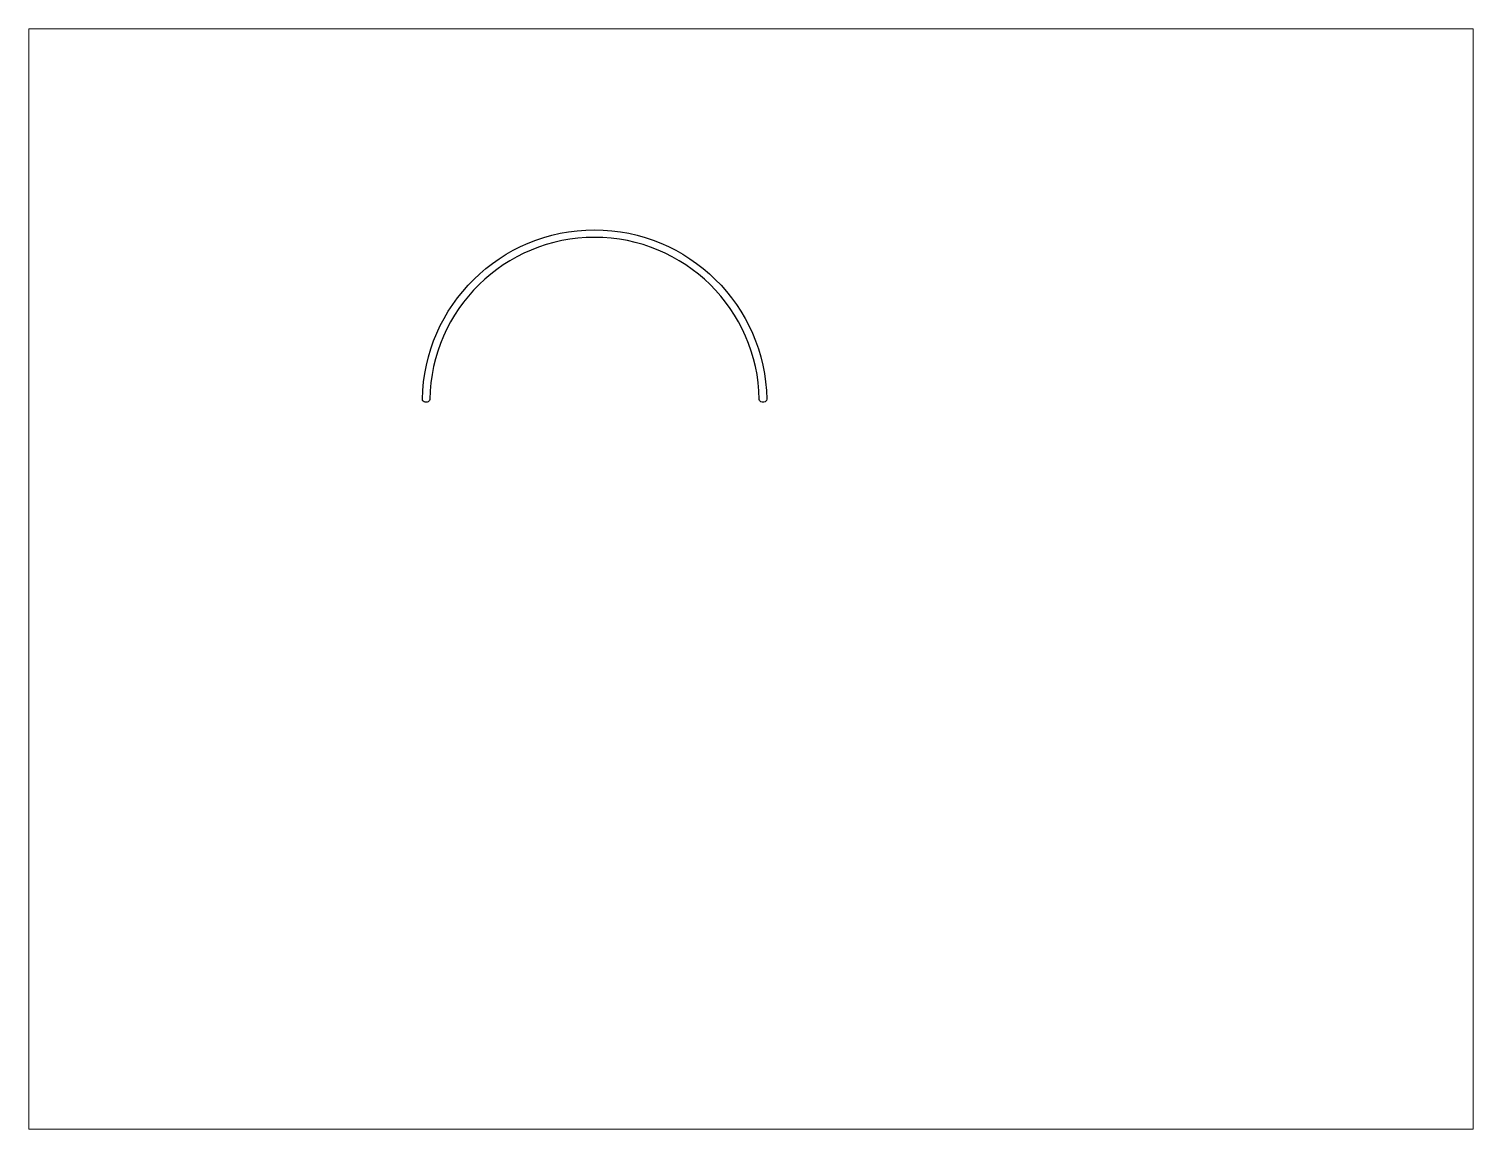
# Paper-space layout 'Layout1' of a CAD drawing. Extents: x 27 to 240, y 20 to 183.
# The model-space entities are those that its viewports show. They can reach past a viewport. Long polylines and large blocks are cut down to what shows.
import ezdxf

# ---------------------------------------------------------------- set-up
doc = ezdxf.new("R2010")
doc.units = 0
doc.header["$LTSCALE"] = 15
doc.layers.get('0').update_dxf_attribs({"linetype": 'CONTINUOUS'})

msp = doc.modelspace()

# ---------------------------------------------------------------- linework, layer by layer
at = {"color": 0, "linetype": 'CONTINUOUS', "ltscale": 0.05}
msp.add_lwpolyline([(193.97, 177.55), (193.47, 177.55, -0.409313), (192.72, 178.29, 0.983378), (104.73, 178.29, -0.409313), (103.98, 177.55), (103.48, 177.55, -0.419077), (102.73, 178.31, -0.983561), (194.72, 178.31, -0.419077)], format="xyb", close=True, dxfattribs=at)

psp = doc.layouts.get("Layout1")

# ---------------------------------------------------------------- viewports
at = {"layer": '0', "color": 0, "linetype": 'BYBLOCK', "ltscale": 0.05}
psp.add_viewport(center=(133.35, 101.6), size=(213.36, 162.56), view_center_point=(190.51, 130.3), view_height=293.8955, dxfattribs=at)

doc.saveas('drawing.dxf')
